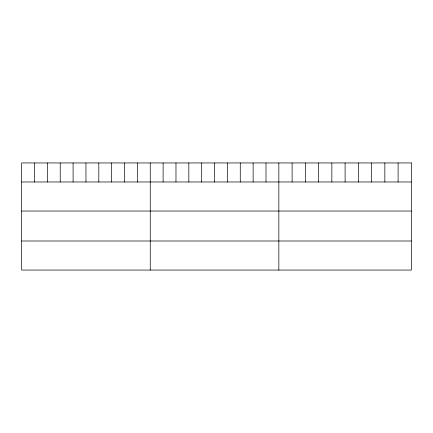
<?xml version="1.0" encoding="UTF-8"?>
<svg xmlns="http://www.w3.org/2000/svg" width="433" height="433" viewBox="0 0 433 433"><rect width="100%" height="100%" fill="white"/><g stroke="black" fill="none" stroke-linecap="round" stroke-linejoin="round"><path stroke-width="0.65" d="M21.65 181.979L411.35 181.979M21.65 211.044L411.35 211.044M21.65 240.992L411.35 240.992M398.1 162.943L398.1 181.979M384.85 162.943L384.85 181.979M371.601 162.943L371.601 181.979M358.351 162.943L358.351 181.979M345.101 162.943L345.101 181.979M331.851 162.943L331.851 181.979M318.601 162.943L318.601 181.979M305.352 162.943L305.352 181.979M292.102 162.943L292.102 181.979M278.852 162.943L278.852 270.057M265.992 162.943L265.992 181.979M253.132 162.943L253.132 181.979M240.272 162.943L240.272 181.979M227.412 162.943L227.412 181.979M214.552 162.943L214.552 181.979M201.691 162.943L201.691 181.979M188.831 162.943L188.831 181.979M175.971 162.943L175.971 181.979M163.111 162.943L163.111 181.979M150.251 162.943L150.251 270.057M137.391 162.943L137.391 181.979M124.531 162.943L124.531 181.979M111.671 162.943L111.671 181.979M98.811 162.943L98.811 181.979M85.951 162.943L85.951 181.979M73.09 162.943L73.09 181.979M60.23 162.943L60.23 181.979M47.37 162.943L47.37 181.979M34.51 162.943L34.51 181.979M411.35 162.943L21.65 162.943L21.65 270.057L411.35 270.057L411.35 162.943"/></g></svg>
